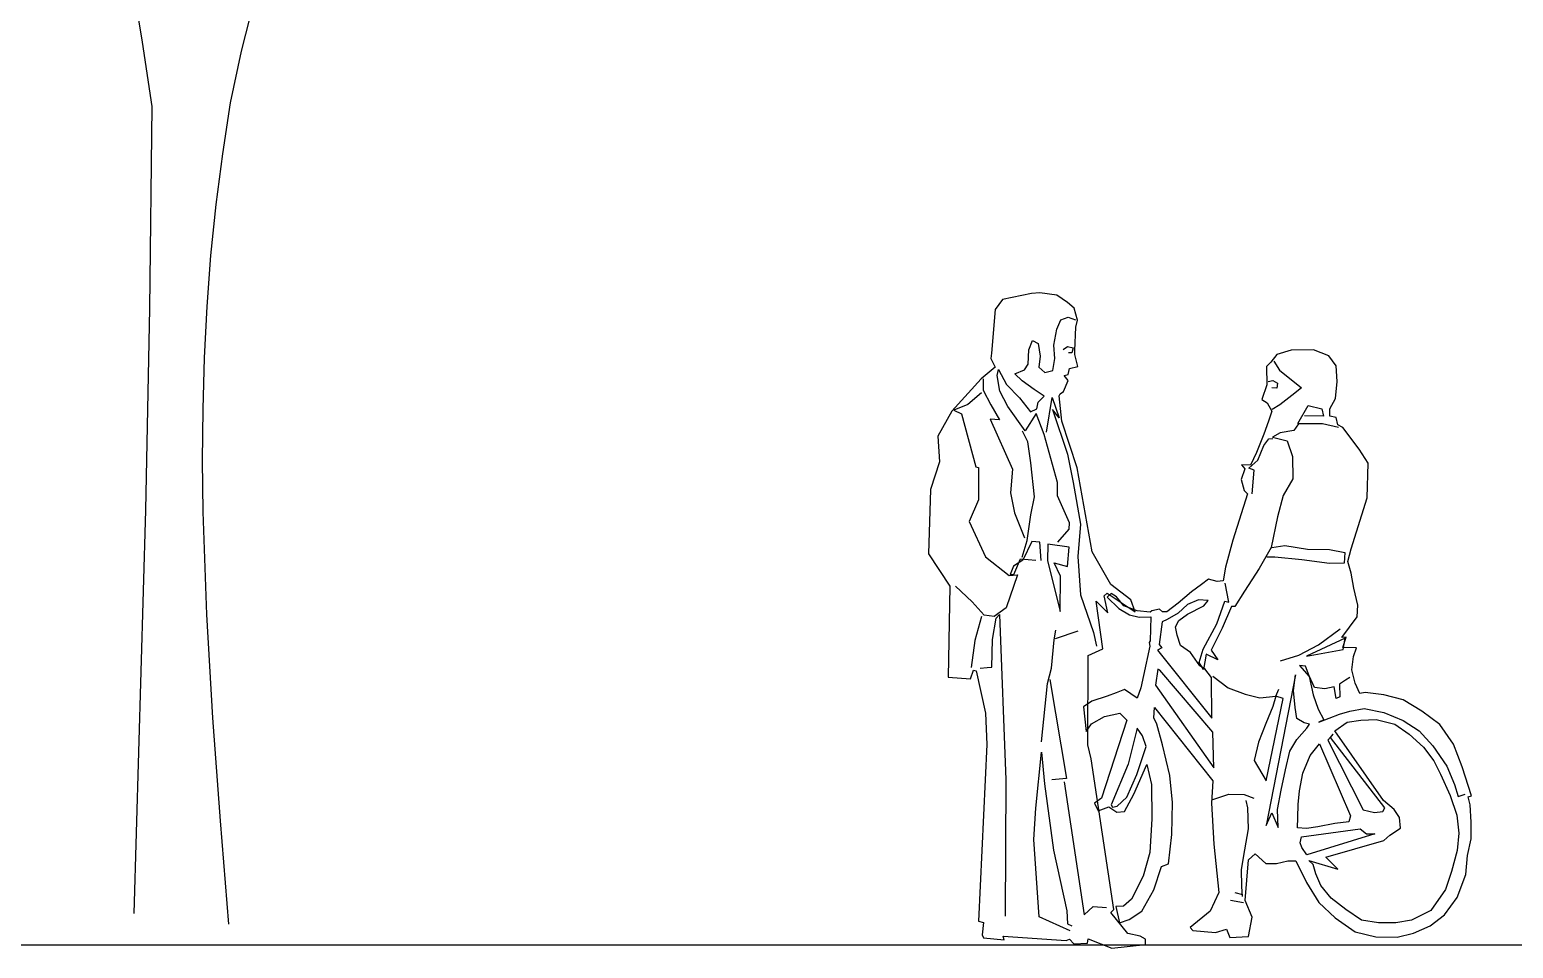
# Model space of a CAD drawing. Extents: x 115 to 1469, y 94 to 338.
# Drawn here: x 184.165 to 188.266, y 244.897 to 247.435 of the extents above; entities that cross this region are included whole.
import ezdxf

# ---------------------------------------------------------------- set-up
doc = ezdxf.new("R2010")
doc.units = 0
doc.layers.get('0').update_dxf_attribs({"linetype": 'CONTINUOUS'})
doc.layers.add('1', color=7, linetype='CONTINUOUS')
doc.layers.add('ESQUAD', color=3, linetype='CONTINUOUS')

# ---------------------------------------------------------------- blocks, each defined once
blk = doc.blocks.new('ARV-ELEV4')
at = {"flags": 128}
for points in [[(-124.8, 1791), (-105.7, 1704.7), (-94.1, 1662.2), (-79.8, 1620.7), (-62.8, 1580.2), (-43.9, 1540.3), (-4.7, 1461.1), (13.5, 1420.9), (29.4, 1379.9), (42.3, 1337.8), (52.7, 1294.9), (61.3, 1251.5), (68.6, 1208), (81.5, 1120.9)], [(187.5, 1125.9), (176.9, 1057.2), (167.9, 988.4), (160.9, 919.5), (155.7, 850.4), (152.2, 781.3), (150.3, 712), (149.8, 642.6), (150.5, 573.2), (155.3, 434), (163.4, 294.6), (173.9, 155.1), (185.4, 15.5)]]:
    blk.add_lwpolyline(points, dxfattribs=at)
at = {"extrusion": (0, 0, -1), "flags": 128}
for points in [[(-408.7, 1642.6), (-378.3, 1579), (-361.6, 1547.9), (-343.7, 1517.4), (-306, 1457.3), (-287.5, 1427.1), (-270.2, 1396.3), (-254.9, 1364.7), (-241.6, 1332.3), (-229.9, 1299), (-219.7, 1265.1), (-202.5, 1196), (-187.5, 1125.9)], [(-81.5, 1120.9), (-78.3, 848.1), (-72.8, 575.4), (-57.1, 30.1)]]:
    blk.add_lwpolyline(points, dxfattribs=at)
blk = doc.blocks.new('BIFMAN15')
for points in [[(-0.3574, 1.8012), (-0.3804, 1.8001), (-0.4609, 1.7831), (-0.4809, 1.7558), (-0.491, 1.6352), (-0.4932, 1.6198), (-0.4813, 1.5959), (-0.5198, 1.5643), (-0.601, 1.4743), (-0.6396, 1.4053), (-0.6346, 1.335), (-0.6599, 1.2583), (-0.665, 1.0799), (-0.606, 0.9908), (-0.6109, 0.7393), (-0.5492, 0.7346), (-0.5406, 0.7585), (-0.5338, 0.7573), (-0.5077, 0.6402), (-0.5039, 0.5533), (-0.527, 0.0655), (-0.5135, 0.0612), (-0.5169, 0.0274), (-0.513, 0.0195), (-0.4562, 0.0141), (-0.4586, 0.0239), (-0.2849, 0.0118), (-0.2757, 0.0158), (-0.2637, 0.0025), (-0.226, 0.0049), (-0.2238, 0.0163), (-0.1591, -0.0097), (-0.0654, 0.0011), (-0.0654, 0.0159), (-0.0801, 0.0239), (-0.1144, 0.031), (-0.1616, 0.0892), (-0.1527, 0.0974), (-0.2154, 0.5142), (-0.2252, 0.5526), (-0.2245, 0.7994), (-0.1833, 0.8181), (-0.2017, 0.9498), (-0.1693, 0.9169), (-0.1802, 0.9639), (-0.1719, 0.9718), (-0.0944, 0.9204), (-0.1063, 0.9536), (-0.1611, 0.9952), (-0.2131, 1.0862), (-0.2545, 1.3184), (-0.2966, 1.4471), (-0.3044, 1.5165), (-0.301, 1.522), (-0.2924, 1.5291), (-0.2797, 1.5591), (-0.2904, 1.573), (-0.279, 1.5757), (-0.2756, 1.5929), (-0.2529, 1.598), (-0.2608, 1.6312), (-0.2608, 1.642), (-0.2581, 1.7067), (-0.2535, 1.7261), (-0.2626, 1.7593), (-0.2816, 1.7747), (-0.311, 1.7947)], [(-0.1377, 0.0606), (-0.1104, 0.0703), (-0.0753, 0.0932), (-0.0426, 0.1518), (-0.0213, 0.2165), (-0.0025, 0.2238), (0.0069, 0.3049), (0.0087, 0.3936), (0.0021, 0.4679), (-0.0189, 0.5521), (-0.0341, 0.6098), (-0.0426, 0.6267), (-0.0404, 0.6556), (0.1206, 0.4532), (0.1167, 0.3909), (0.1235, 0.2785), (0.1367, 0.1446), (0.1132, 0.0928), (0.0575, 0.0475), (0.0652, 0.0395), (0.1278, 0.0338), (0.1582, 0.0429), (0.1674, 0.0199), (0.2193, 0.0225), (0.2292, 0.0759), (0.2094, 0.1226), (0.2192, 0.2346), (0.2376, 0.2518), (0.2674, 0.2247), (0.2965, 0.2246), (0.3279, 0.2316), (0.3503, 0.2322), (0.3793, 0.1719), (0.4138, 0.1166), (0.4585, 0.0741), (0.5143, 0.0356), (0.5708, 0.0222), (0.6303, 0.0211), (0.6749, 0.0318), (0.7213, 0.0528), (0.7604, 0.0825), (0.7958, 0.1303), (0.8193, 0.1938), (0.824, 0.2463), (0.8346, 0.2932), (0.8341, 0.3384), (0.8314, 0.3863), (0.8257, 0.4087), (0.8355, 0.4114), (0.8099, 0.4922), (0.7855, 0.5543), (0.7479, 0.6088), (0.6983, 0.646), (0.6464, 0.6766), (0.5928, 0.6911), (0.5412, 0.6968), (0.5264, 0.6947), (0.5142, 0.7233), (0.5048, 0.7598), (0.5089, 0.7969), (0.5176, 0.8209), (0.4798, 0.8216), (0.4891, 0.8501), (0.4771, 0.8495), (0.5193, 0.9065), (0.5212, 0.9381), (0.51, 0.9855), (0.5024, 1.0272), (0.4936, 1.0595), (0.5032, 1.0942), (0.5472, 1.2353), (0.5502, 1.3307), (0.5251, 1.3692), (0.4801, 1.4292), (0.466, 1.4372), (0.4609, 1.4571), (0.4443, 1.4603), (0.4443, 1.4808), (0.4592, 1.51), (0.4645, 1.5566), (0.4612, 1.6002), (0.4407, 1.6276), (0.3984, 1.6437), (0.3367, 1.6432), (0.2974, 1.6313), (0.281, 1.6102), (0.269, 1.5982), (0.2701, 1.5476), (0.2562, 1.5071), (0.2706, 1.4972), (0.2838, 1.4742), (0.2739, 1.4469), (0.2618, 1.411), (0.2411, 1.3607), (0.2244, 1.3257), (0.1999, 1.3264), (0.2091, 1.3156), (0.1992, 1.2853), (0.2071, 1.2549), (0.2162, 1.2465), (0.1754, 1.118), (0.1556, 1.0438), (0.1493, 1.006), (0.1321, 1.0036), (0.1088, 1.0107), (0.0888, 0.9957), (0.0617, 0.9752), (0.0245, 0.944), (-0.0069, 0.9202), (-0.0185, 0.9202), (-0.0271, 0.927), (-0.0477, 0.9224), (-0.0526, 0.919), (-0.0882, 0.9231), (-0.1253, 0.937), (-0.1458, 0.9616), (-0.1605, 0.9706), (-0.1716, 0.9605), (-0.1389, 0.9294), (-0.1094, 0.9121), (-0.083, 0.9053), (-0.0505, 0.9058), (-0.0528, 0.8395), (-0.0553, 0.8355), (-0.0535, 0.8251), (-0.0715, 0.7441), (-0.0783, 0.7097), (-0.0888, 0.6818), (-0.1235, 0.7055), (-0.1465, 0.6958), (-0.1717, 0.6872), (-0.2135, 0.6735), (-0.2369, 0.6576), (-0.2297, 0.5898), (-0.2152, 0.6106), (-0.1786, 0.6308), (-0.1362, 0.6396), (-0.1169, 0.6208), (-0.1872, 0.4055), (-0.2065, 0.3917), (-0.1965, 0.3702), (-0.1667, 0.3815), (-0.1446, 0.3664), (-0.1237, 0.3681), (-0.0975, 0.416), (-0.0617, 0.4985), (-0.0492, 0.4429), (-0.0485, 0.348), (-0.0537, 0.2553), (-0.0723, 0.1896), (-0.1044, 0.1259), (-0.1262, 0.1069), (-0.1474, 0.1057)], [(-0.3013, 0.9209), (-0.3004, 1.0185), (-0.3181, 1.0557), (-0.281, 1.0452), (-0.2763, 1.0986), (-0.3358, 1.1067), (-0.3365, 1.0619)], [(0.1074, 0.9518), (0.081, 0.9534), (0.0509, 0.94), (0.0251, 0.9161), (-0.006, 0.899), (-0.0195, 0.8926), (-0.0277, 0.8296), (-0.0203, 0.821), (-0.0323, 0.8143), (0.118, 0.6263), (0.1167, 0.739), (0.0983, 0.7627), (0.0845, 0.7707), (0.0592, 0.8073), (0.031, 0.8273), (0.0221, 0.8559), (0.017, 0.879), (0.0262, 0.8958), (0.0502, 0.9136), (0.096, 0.9365)], [(0.3797, 0.7979), (0.4804, 0.8164), (0.4866, 0.8474)], [(-0.0318, 0.7612), (-0.0384, 0.7176), (0.1228, 0.4894), (0.1209, 0.5876), (-0.0263, 0.7593)], [(0.3491, 0.7458), (0.2682, 0.33), (0.2837, 0.3649), (0.3008, 0.3238), (0.2991, 0.3738), (0.309, 0.4275), (0.3217, 0.4831), (0.3332, 0.5349), (0.3524, 0.5677), (0.3804, 0.599), (0.3872, 0.6097), (0.373, 0.6137), (0.3528, 0.6257), (0.348, 0.6561), (0.3435, 0.7025)], [(0.2943, 0.6873), (0.2863, 0.6588), (0.2671, 0.6112), (0.2464, 0.5603), (0.2343, 0.5097), (0.2679, 0.4528), (0.3149, 0.6802)], [(0.3862, 0.2327), (0.4656, 0.2088), (0.4326, 0.2421), (0.5933, 0.2886), (0.6093, 0.3033), (0.6391, 0.3223), (0.6364, 0.3518), (0.622, 0.3736), (0.5923, 0.3989), (0.4574, 0.5908), (0.4919, 0.6152), (0.5296, 0.621), (0.5723, 0.6224), (0.6232, 0.6097), (0.6628, 0.5816), (0.7026, 0.5465), (0.7311, 0.5087), (0.7494, 0.4715), (0.7766, 0.4122), (0.7951, 0.3584), (0.8008, 0.3081), (0.7955, 0.2602), (0.78, 0.2028), (0.7633, 0.1528), (0.7232, 0.0952), (0.6694, 0.0683), (0.6264, 0.0611), (0.5786, 0.0606), (0.5316, 0.068), (0.4881, 0.0979), (0.4476, 0.1291), (0.4186, 0.1638), (0.4054, 0.1958), (0.3975, 0.2216)], [(-0.089, 0.5989), (-0.1132, 0.4995), (-0.1608, 0.387), (-0.1568, 0.3802), (-0.1439, 0.3835), (-0.1175, 0.408), (-0.09, 0.4709), (-0.064, 0.5476), (-0.0741, 0.5777)], [(0.4528, 0.5816), (0.4386, 0.565), (0.5358, 0.3732), (0.5677, 0.3658), (0.5907, 0.3685), (0.5959, 0.3789), (0.446, 0.573)], [(0.3545, 0.323), (0.3558, 0.3516), (0.3562, 0.3881), (0.3603, 0.4252), (0.3696, 0.4743), (0.3897, 0.5228), (0.4156, 0.5553), (0.5013, 0.3564), (0.4967, 0.3402), (0.458, 0.3353), (0.4104, 0.3256), (0.3791, 0.3217)], [(0.3652, 0.2987), (0.5276, 0.3207), (0.5448, 0.3066), (0.5681, 0.3065), (0.3807, 0.2487), (0.3669, 0.2693), (0.3618, 0.2819)]]:
    blk.add_lwpolyline(points, close=True)
for points in [[(-0.3082, 1.1122), (-0.2768, 1.1486), (-0.2761, 1.1658), (-0.3084, 1.2408), (-0.309, 1.2774), (-0.3458, 1.4101), (-0.3674, 1.4685), (-0.3979, 1.42), (-0.4463, 1.4877), (-0.468, 1.5298), (-0.4758, 1.5728), (-0.4721, 1.59), (-0.4495, 1.5482), (-0.4137, 1.511), (-0.3834, 1.4731), (-0.3656, 1.4811), (-0.3621, 1.4995), (-0.3455, 1.516), (-0.3734, 1.5348), (-0.4065, 1.5588), (-0.4267, 1.5773), (-0.3997, 1.5886), (-0.3898, 1.6045), (-0.3882, 1.6441), (-0.3777, 1.6699), (-0.3623, 1.6616), (-0.3566, 1.6269), (-0.3607, 1.5959), (-0.3441, 1.5817), (-0.322, 1.5869), (-0.3161, 1.62), (-0.3194, 1.6572), (-0.3106, 1.701), (-0.2998, 1.7268), (-0.2792, 1.7341), (-0.2587, 1.7267)], [(-0.2927, 1.6448), (-0.2813, 1.6531), (-0.2657, 1.6493), (-0.2688, 1.6358), (-0.2783, 1.6353)], [(0.2887, 1.6126), (0.3046, 1.588), (0.3656, 1.5394), (0.3385, 1.5182), (0.3059, 1.4925), (0.2847, 1.4788)], [(-0.5139, 1.5643), (-0.514, 1.5324), (-0.4935, 1.4924), (-0.4691, 1.4509), (-0.4949, 1.4528), (-0.4335, 1.3142), (-0.4389, 1.2491), (-0.4277, 1.1932), (-0.4002, 1.1241)], [(0.2735, 1.5562), (0.2867, 1.5589), (0.2993, 1.5515), (0.2974, 1.5383), (0.2839, 1.539)], [(-0.5186, 1.5254), (-0.5565, 1.4929), (-0.5949, 1.477), (-0.5737, 1.4669), (-0.5342, 1.3203), (-0.5268, 1.3188), (-0.5271, 1.23), (-0.5533, 1.1699), (-0.5078, 1.0722), (-0.4423, 1.0207), (-0.4195, 1.0222), (-0.4505, 0.9308), (-0.4843, 0.9076), (-0.5116, 0.911), (-0.5444, 0.9476), (-0.5909, 0.9907)], [(-0.3396, 1.4165), (-0.3237, 1.512), (-0.3045, 1.4557), (-0.3229, 1.4788), (-0.2808, 1.3553), (-0.2651, 1.2773), (-0.2457, 1.1624), (-0.2524, 1.0734), (-0.2453, 0.9674), (-0.2093, 0.8633), (-0.2014, 0.8255)], [(0.3555, 1.4405), (0.3842, 1.4905), (0.4213, 1.4809), (0.4265, 1.4603), (0.3734, 1.4614)], [(0.4675, 1.4292), (0.4237, 1.4391), (0.3574, 1.4399), (0.3447, 1.4215), (0.3069, 1.4149), (0.2857, 1.4023), (0.3262, 1.393), (0.3405, 1.3491), (0.3419, 1.2877), (0.3145, 1.2417), (0.2996, 1.1822), (0.2816, 1.0981), (0.2483, 1.0395), (0.2076, 0.9773), (0.1811, 0.9344), (0.1719, 0.9344), (0.1465, 0.8749), (0.1157, 0.8139), (0.1343, 0.7872), (0.1024, 0.8032), (0.095, 0.7609), (0.0824, 0.7796), (0.0939, 0.8167), (0.1318, 0.8866), (0.1532, 0.9498), (0.1651, 0.9464), (0.1545, 0.9989)], [(-0.4068, 1.0713), (-0.3923, 1.1176), (-0.3823, 1.1879), (-0.3726, 1.2376), (-0.3825, 1.3319), (-0.391, 1.3896), (-0.4059, 1.4195)], [(0.2288, 1.2465), (0.2351, 1.3116), (0.2204, 1.3168), (0.2444, 1.3389), (0.2617, 1.3794), (0.275, 1.3978), (0.2863, 1.399)], [(-0.3537, 1.062), (-0.3576, 1.1123), (-0.3797, 1.1148), (-0.4044, 1.0627), (-0.4302, 1.0462), (-0.4395, 1.0229), (-0.4297, 1.0229), (-0.4114, 1.0661), (-0.3685, 1.0632)], [(0.2834, 1.0981), (0.3193, 1.1032), (0.3823, 1.0932), (0.4427, 1.0922), (0.4851, 1.0844), (0.4838, 1.0549), (0.4432, 1.0532), (0.3665, 1.0638), (0.2916, 1.0714), (0.2695, 1.0714)], [(-0.5193, 0.907), (-0.5376, 0.8408), (-0.5476, 0.7665)], [(-0.523, 0.7643), (-0.5034, 0.7664), (-0.4899, 0.767), (-0.4885, 0.844), (-0.4782, 0.9029), (-0.4695, 0.913), (-0.4517, 0.4559), (-0.4533, 0.0792)], [(-0.3532, 0.5612), (-0.3362, 0.7221), (-0.3256, 0.7641), (-0.3181, 0.8424), (-0.3134, 0.8694)], [(-0.3147, 0.846), (-0.2517, 0.8674)], [(0.3075, 0.7843), (0.3579, 0.8007), (0.4129, 0.8285), (0.4726, 0.8735)], [(0.1201, 0.7421), (0.1627, 0.7097), (0.2096, 0.693), (0.2507, 0.6822), (0.2943, 0.6873), (0.303, 0.7066)], [(0.4995, 0.7386), (0.4869, 0.7313), (0.4703, 0.72), (0.4715, 0.6856), (0.461, 0.681), (0.4556, 0.7124), (0.4304, 0.7075), (0.4018, 0.711), (0.3869, 0.7435), (0.3762, 0.77), (0.3596, 0.7722), (0.3869, 0.7414), (0.3978, 0.6904), (0.4118, 0.6508), (0.4277, 0.6212), (0.413, 0.6154), (0.4707, 0.6371), (0.4987, 0.6456), (0.5383, 0.6529), (0.5935, 0.6417), (0.6463, 0.6195), (0.6907, 0.5908), (0.7287, 0.5496), (0.7676, 0.4939), (0.788, 0.4426), (0.7987, 0.4097), (0.8177, 0.4161)], [(-0.3303, 0.7334), (-0.2844, 0.4594), (-0.3249, 0.4562)], [(-0.2735, 0.0382), (-0.3596, 0.0774), (-0.3738, 0.2905), (-0.3684, 0.3774), (-0.3532, 0.5324), (-0.3443, 0.4448), (-0.3202, 0.2618), (-0.2828, 0.0941), (-0.2808, 0.0575), (-0.2694, 0.052)], [(-0.2905, 0.4502), (-0.235, 0.0832), (-0.2103, 0.1059), (-0.1732, 0.103)], [(0.118, 0.4007), (0.1644, 0.4165), (0.2067, 0.4149), (0.2334, 0.4056)], [(0.2023, 0.1331), (0.2003, 0.161), (0.1998, 0.2083), (0.2091, 0.262), (0.2191, 0.3203), (0.2174, 0.3786), (0.2122, 0.3983)], [(0.203, 0.1377), (0.1818, 0.1439)], [(0.2054, 0.1159), (0.1692, 0.1221)]]:
    blk.add_lwpolyline(points)

msp = doc.modelspace()

# ---------------------------------------------------------------- linework, layer by layer
at = {"layer": '1', "color": 6}
msp.add_line((116.1531, 244.9067), (204.5289, 244.9067), dxfattribs=at)

# ---------------------------------------------------------------- block references
at = {"layer": '1', "color": 5}
msp.add_blockref('BIFMAN15', (187.3147, 244.9067), dxfattribs=at)
at = {"layer": 'ESQUAD', "color": 5, "xscale": 0.002043964153742195, "yscale": 0.0020439641537493, "zscale": 0.002043964153746968}
msp.add_blockref('ARV-ELEV4', (184.3362, 244.9319), dxfattribs=at)

doc.saveas('drawing.dxf')
